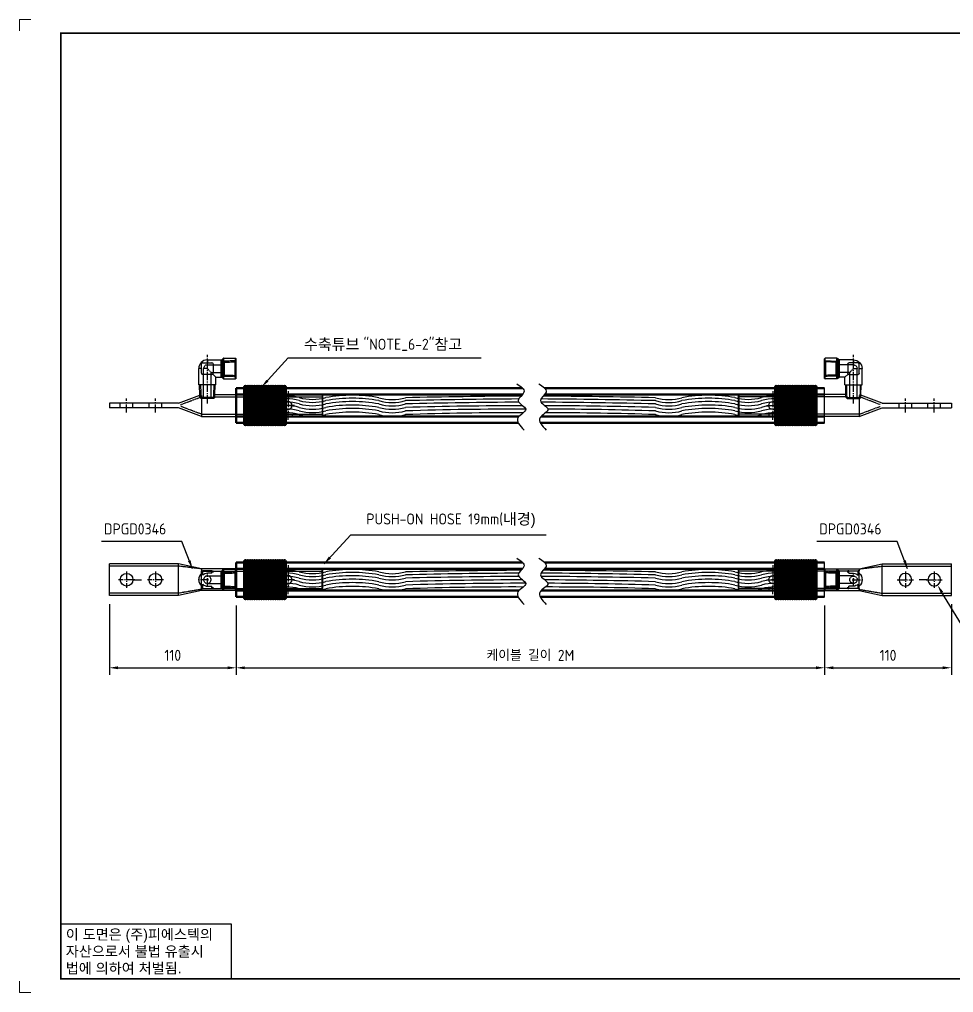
# Model space of a CAD drawing. Header units: millimetres. Extents: x 0 to 1218, y 0 to 844.
# Drawn here: x 0 to 810, y 0 to 844 of the extents above; entities that cross this region are included whole.
import ezdxf
from ezdxf.enums import TextEntityAlignment as Align

# ---------------------------------------------------------------- set-up
doc = ezdxf.new("R2010")
doc.units = ezdxf.units.MM
for name, pattern in [('CENTER1', [10, 7, -1, 1, -1]), ('HIDDEN', [9.525, 6.35, -3.175]), ('HIDDENX2', [0.75, 0.5, -0.25])]:
    doc.linetypes.add(name, pattern=pattern)
doc.layers.add('AM_0', color=7, linetype='Continuous', lineweight=50)
doc.layers.add('가시적인 좁은 것(ISO)', color=3, linetype='Continuous', lineweight=35)
doc.layers.add('FORMAT-1', color=7, linetype='Continuous')
doc.styles.add('h1', font='')
doc.styles.add('HAN', font='')
doc.styles.get("Standard").update_dxf_attribs({"font": 'ISOCP.SHX', "bigfont": 'WHGTXT.SHX'})
doc.styles.get('h1').set_extended_font_data('New Gulim')
doc.styles.get('HAN').set_extended_font_data('GulimChe')
doc.dimstyles.new('PS-3', dxfattribs={"dimscale": 3, "dimtxt": 3.2, "dimasz": 2.5, "dimexe": 2, "dimexo": 2.5, "dimgap": 2, "dimtad": 1, "dimtoh": 1, "dimrnd": 0.05, "dimzin": 12, "dimdsep": 46, "dimtxsty": 'Standard', "dimcen": 0, "dimclrt": 2, "dimazin": 3, "dimtfac": 1, "dimtofl": 0, "dimtmove": 0, "dimatfit": 3, "dimfxl": 0, "dimtolj": 1, "dimtzin": 0, "dimarcsym": 0})

# ---------------------------------------------------------------- blocks, each defined once
blk = doc.blocks.new('t2')
for p, q in [((0, 23.82), (73.88, 23.82)), ((0, 23.82), (0, 0)), ((73.88, 23.82), (73.88, 0)), ((0, 0), (73.88, 0))]:
    blk.add_line(p, q)
at = {"color": 1, "style": 'h1'}
for s, p in [('이 도면은 (주)피에스텍의', (2.1, 16.94)), ('자산으로서 불법 유출시', (2.1, 9.61)), ('법에 의하여 처벌됨.', (2.1, 2.28))]:
    blk.add_text(s, height=4.5, dxfattribs=at).set_placement(p)
blk = doc.blocks.new('format-2')
at = {"color": 3, "lineweight": 9}
for p, q in [((5, 422), (0, 422)), ((0, 417), (0, 422)), ((0, 5), (0, 0)), ((5, 0), (0, 0))]:
    blk.add_line(p, q, dxfattribs=at)
at = {"layer": 'FORMAT-1', "color": 7, "const_width": 0.7}
blk.add_lwpolyline([(18, 6), (18, 416), (603, 416), (603, 6)], close=True, dxfattribs=at)
blk.add_blockref('t2', (18, 6))
at = {"style": 'HAN'}
for tag, height, p in [('MODEL-NAME', 3, (574.6, 32.53)), ('SCALE', 2.7, (509.31, 27.29)), ('PART-NAME', 3, (574.6, 27.29)), ('DRA-BY', 3, (449.22, 20.44)), ('CH-BY', 3, (465.71, 20.44)), ('APP-BY', 3, (482.2, 20.44)), ('DWG-NO', 3, (574.6, 22.01)), ('DRA-DATE', 2.5, (449.22, 8.48)), ('CH-DATE', 2.5, (465.71, 8.48)), ('APP-DATE', 2.5, (482.2, 8.48)), ('관련업체명', 3, (524.09, 10.29))]:
    blk.add_attdef(tag, text='', height=height, dxfattribs=at).set_placement(p, align=Align.MIDDLE_CENTER)
blk = doc.blocks.new('*D22')
at = {"color": 0, "lineweight": -2}
for p, q in [((187.97, 335.59), (187.97, 275.68)), ((698.41, 335.59), (698.41, 275.68)), ((195.47, 281.68), (690.91, 281.68))]:
    blk.add_line(p, q, dxfattribs=at)
at = {"color": 0}
for points in [[(195.47, 282.93), (195.47, 280.43), (187.97, 281.68)], [(690.91, 282.93), (690.91, 280.43), (698.41, 281.68)]]:
    blk.add_solid(points, dxfattribs=at)
at = {"layer": 'Defpoints', "color": 0}
for p in [(187.97, 343.09, 0), (698.41, 343.09, 0), (698.41, 281.68)]:
    blk.add_point(p, dxfattribs=at)
at = {"color": 2, "insert": (443.19, 292.48), "char_height": 9.6, "attachment_point": 5}
blk.add_mtext('\\A1;케이블 길이 2M', dxfattribs=at)
blk = doc.blocks.new('*D19')
at = {"color": 0, "lineweight": -2}
for p, q in [((77.97, 336.83), (77.97, 275.68)), ((187.97, 335.59), (187.97, 275.68)), ((85.47, 281.68), (180.47, 281.68))]:
    blk.add_line(p, q, dxfattribs=at)
at = {"color": 0}
for points in [[(85.47, 282.93), (85.47, 280.43), (77.97, 281.68)], [(180.47, 282.93), (180.47, 280.43), (187.97, 281.68)]]:
    blk.add_solid(points, dxfattribs=at)
at = {"layer": 'Defpoints', "color": 0}
for p in [(77.97, 344.33, 0), (187.97, 343.09, 0), (187.97, 281.68)]:
    blk.add_point(p, dxfattribs=at)
at = {"color": 2, "insert": (132.97, 292.48), "char_height": 9.6, "attachment_point": 5}
blk.add_mtext('\\A1;110', dxfattribs=at)
blk = doc.blocks.new('*D20')
at = {"color": 0, "lineweight": -2}
for p, q in [((698.41, 335.59), (698.41, 275.68)), ((808.41, 336.84), (808.41, 275.68)), ((705.91, 281.68), (800.91, 281.68))]:
    blk.add_line(p, q, dxfattribs=at)
at = {"color": 0}
for points in [[(705.91, 282.93), (705.91, 280.43), (698.41, 281.68)], [(800.91, 282.93), (800.91, 280.43), (808.41, 281.68)]]:
    blk.add_solid(points, dxfattribs=at)
at = {"layer": 'Defpoints', "color": 0}
for p in [(698.41, 343.09, 0), (808.41, 344.34, 0), (808.41, 281.68)]:
    blk.add_point(p, dxfattribs=at)
at = {"color": 2, "insert": (753.41, 292.48), "char_height": 9.6, "attachment_point": 5}
blk.add_mtext('\\A1;110', dxfattribs=at)
blk = doc.blocks.new('*D21')
at = {"color": 0, "lineweight": -2}
for p, q in [((840, 281.68), (800.18, 346.99)), ((866.75, 281.68), (840, 281.68))]:
    blk.add_line(p, q, dxfattribs=at)
at = {"color": 0}
blk.add_solid([(801.25, 347.64), (799.11, 346.34), (796.28, 353.39)], dxfattribs=at)
at = {"layer": 'Defpoints', "color": 0}
for p in [(790.55, 362.78, 0), (796.28, 353.39, 0)]:
    blk.add_point(p, dxfattribs=at)
at = {"color": 2, "insert": (859.07, 292.48), "char_height": 9.6, "attachment_point": 5}
blk.add_mtext('\\A1;∅11', dxfattribs=at)
blk = doc.blocks.new('A$C211C3F0E')
at = {"color": 6}
for p, q in [((0, -13.75), (0, 13.75)), ((60, 13.75), (0, 13.75)), ((80, 9.5), (60, 13.75)), ((60, -13.75), (60, 13.75)), ((60, 11.34), (60, 11.75)), ((80, 9.5), (80, 9.37)), ((117, 9.5), (80, 9.5)), ((80, 9.37), (80, 8.72)), ((80, 8.72), (80, 7.7)), ((97.79, 7.79), (98.71, 8.71)), ((98.71, -8.71), (98.71, 8.71)), ((99.41, -9), (99.41, 9)), ((99.41, 9), (109.5, 9)), ((109.5, -9), (109.5, 9)), ((110, 8.5), (109.5, 9)), ((110, -8.5), (110, 8.5)), ((117, 9.5), (117, -9.5)), ((122, 8.75), (117, 9.5)), ((122, -9.5), (122, 9.5)), ((127, 8.75), (122, 9.5)), ((132, 8.75), (127, 9.5)), ((127, 9.5), (127, -9.5)), ((132, -9.5), (132, 9.5)), ((132, 9.5), (184.5, 9.5)), ((184.5, -9.5), (184.5, 9.5)), ((185, 9), (185, -9)), ((80, 3.91), (80, 7.7)), ((80, 7.7), (81, 7.7)), ((80, 7.5), (90, 7.5)), ((81, 3.91), (81, 7.7)), ((89, 7.7), (81, 7.7)), ((89, 5.59), (85, 5.59)), ((89, 7.7), (90, 7.7)), ((89, 5.59), (89, 7.7)), ((90, 6.34), (90, 7.7)), ((97.09, -7.5), (97.09, 7.5)), ((97.79, -7.79), (97.79, 7.79)), ((80, -7.7), (80, -3.91)), ((80, -7.5), (90, -7.5)), ((80, -7.7), (80, -8.36)), ((81, -7.7), (80, -7.7)), ((80, -8.36), (80, -9.5)), ((81, -7.7), (81, -3.91)), ((81, -7.7), (89, -7.7)), ((85, -5.59), (89, -5.59)), ((89, -7.7), (89, -5.59)), ((90, -7.7), (89, -7.7)), ((90, -7.7), (90, -6.34)), ((97.79, -7.79), (98.71, -8.71)), ((60, -13.75), (0, -13.75)), ((80, -9.5), (60, -13.75)), ((117, -9.5), (80, -9.5)), ((99.41, -9), (109.5, -9)), ((110, -8.5), (109.5, -9)), ((122, -8.75), (117, -9.5)), ((127, -8.75), (122, -9.5)), ((132, -8.75), (127, -9.5)), ((132, -9.5), (184.5, -9.5))]:
    blk.add_line(p, q, dxfattribs=at)
at = {"color": 2, "linetype": 'HIDDENX2'}
for p, q in [((60, 11.75), (0, 11.75)), ((80, 9.37), (60, 11.75)), ((80, -3.91), (80, 3.91)), ((85, 3.25), (97.66, 3.25)), ((90, 7.5), (97.09, 7.5)), ((97.09, 7.5), (184.5, 7.5)), ((97.66, 3.25), (99, 5.57)), ((97.66, 3.25), (97.66, -3.25)), ((99, 5.57), (109.12, 5.88)), ((99, -5.57), (99, 5.57)), ((109.98, 6.77), (99.98, 6.45)), ((99.98, -6.45), (99.98, 6.45)), ((109.12, 5.88), (110, 6.77)), ((109.12, -5.88), (109.12, 5.88)), ((80, -8.36), (60, -11.75)), ((85, -3.25), (97.66, -3.25)), ((90, -7.5), (97.09, -7.5)), ((97.09, -7.5), (184.5, -7.5)), ((97.66, -3.25), (99, -5.57)), ((99, -5.57), (109.12, -5.88)), ((99.98, -6.45), (109.98, -6.77)), ((109.12, -5.88), (110, -6.77)), ((60, -11.75), (0, -11.75))]:
    blk.add_line(p, q, dxfattribs=at)
at = {"color": 2, "linetype": 'HIDDEN'}
for p, q in [((141.5, 7.5), (141.5, 9.5)), ((158.5, 7.5), (158.5, 9.5)), ((141.5, -7.5), (141.5, -9.5)), ((158.5, -7.5), (158.5, -9.5))]:
    blk.add_line(p, q, dxfattribs=at)
at = {"color": 1, "linetype": 'CENTER1'}
for p, q in [((145, 12.5), (145, 4.5)), ((150, 12.5), (150, 4.5)), ((155, 12.5), (155, 4.5)), ((22, 0), (8, 0)), ((15, 7), (15, -7)), ((21, 0), (29, 0)), ((47, 0), (33, 0)), ((40, 7), (40, -7)), ((86, 0), (76, 0)), ((85, -5.59), (85, 5.59)), ((85, 1), (85, -1)), ((160.5, 0), (139.5, 0)), ((149, 0), (141, 0)), ((145, 5.5), (145, -5.5)), ((145, 4), (145, -4)), ((150, 5.5), (150, -5.5)), ((155, 5.5), (155, -5.5)), ((145, -12.5), (145, -4.5)), ((150, -12.5), (150, -4.5)), ((155, -12.5), (155, -4.5))]:
    blk.add_line(p, q, dxfattribs=at)
at = {"color": 6}
blk.add_lwpolyline([(145, -3.5), (155, -3.5, 1), (155, 3.5), (145, 3.5, 1)], format="xyb", close=True, dxfattribs=at)
for centre in [(15, 0), (40, 0)]:
    blk.add_circle(centre, 5.5, dxfattribs=at)
for centre, radius, start, end in [((99.41, 8), 1, 90, 135), ((184.5, 9), 0.5, 0, 90), ((85, 0), 7.5, 131.81031, 228.18969), ((85, 0), 5.59, 90, 135.68762), ((97.09, 8.5), 1, 270, 315), ((184.5, 8), 0.5, 270, 0), ((85, 0), 5.59, 224.31238, 270), ((97.09, -8.5), 1, 45, 90), ((184.5, -8), 0.5, 0, 90), ((99.41, -8), 1, 225, 270), ((184.5, -9), 0.5, 270, 0)]:
    blk.add_arc(centre, radius, start, end, dxfattribs=at)
at = {"color": 2, "linetype": 'HIDDENX2'}
for start, end in [(90, 270), (270, 90)]:
    blk.add_arc((85, 0), 3.25, start, end, dxfattribs=at)
blk = doc.blocks.new('A$C4B427BD6')
at = {"color": 1, "linetype": 'CENTER1'}
for p, q in [((85, 3.84), (85, 45.98)), ((145, 14.5), (145, 6.5)), ((150, 14.5), (150, 6.5)), ((155, 14.5), (155, 6.5)), ((15, -4), (15, 8)), ((40, -4), (40, 8)), ((160.5, 2), (139.5, 2)), ((145, 7.5), (145, -3.5)), ((145, 6), (145, -2)), ((150, 7.5), (150, -3.5)), ((155, 7.5), (155, -3.5)), ((145, -10.5), (145, -2.5)), ((150, -10.5), (150, -2.5)), ((155, -10.5), (155, -2.5))]:
    blk.add_line(p, q, dxfattribs=at)
at = {"color": 6}
for p, q in [((97.79, 41.79), (98.71, 42.71)), ((98.71, 25.29), (98.71, 42.71)), ((99.41, 25), (99.41, 43)), ((99.41, 43), (109.5, 43)), ((109.5, 25), (109.5, 43)), ((110, 42.5), (109.5, 43)), ((110, 25.5), (110, 42.5)), ((80, 34), (77.5, 34)), ((77.5, 20), (77.5, 34)), ((80, 30), (80, 38)), ((81, 39), (89, 39)), ((85, 41.5), (97.09, 41.5)), ((90, 38), (90, 30)), ((97.09, 26.5), (97.09, 41.5)), ((97.79, 26.21), (97.79, 41.79)), ((89, 29), (81, 29)), ((92.5, 26.5), (89.71, 29.29)), ((92.5, 26.5), (97.09, 26.5)), ((92.5, 20), (92.5, 26.5)), ((97.79, 26.21), (98.71, 25.29)), ((110, 25.5), (109.5, 25)), ((92.5, 20), (77.5, 20)), ((78.52, 10.94), (78.23, 20)), ((91.5, 11.5), (91.77, 20)), ((99.41, 25), (109.5, 25)), ((60, 4), (78.5, 10.94)), ((80, 10.54), (80, -7.5)), ((91.5, 11.49), (91.48, 11.49)), ((91.5, 11.5), (117, 11.5)), ((91.5, 11.5), (91.5, 11.5)), ((117, 11.5), (122, 10.75)), ((117, 11.5), (117, -7.5)), ((122, 10.75), (122, 11.5)), ((122, 11.5), (127, 10.75)), ((122, 10.75), (122, -6.75)), ((127, 10.75), (127, 11.5)), ((127, 11.5), (132, 10.75)), ((127, 10.75), (127, -6.75)), ((132, 10.75), (132, 11.5)), ((132, 11.5), (184.5, 11.5)), ((132, 10.75), (132, -6.75)), ((184.5, 11.5), (184.5, -7.5)), ((185, 11), (185, 10)), ((185, 10), (185, -6)), ((60, 4), (0, 4)), ((0, 4), (0, 0)), ((60, 0), (0, 0)), ((80, -7.5), (60, 0)), ((80, -7.5), (117, -7.5)), ((122, -6.75), (117, -7.5)), ((127, -6.75), (122, -7.5)), ((122, -7.5), (122, -6.75)), ((132, -6.75), (127, -7.5)), ((127, -7.5), (127, -6.75)), ((132, -7.5), (132, -6.75)), ((184.5, -7.5), (132, -7.5)), ((185, -6), (185, -7))]:
    blk.add_line(p, q, dxfattribs=at)
at = {"color": 2, "linetype": 'HIDDENX2'}
for p, q in [((85, 34), (81.75, 34)), ((81.75, 8), (81.75, 34)), ((85, 34), (85, 37.25)), ((85, 37.25), (97.66, 37.25)), ((85, 34), (88.25, 30.75)), ((97.66, 37.25), (99, 39.57)), ((97.66, 37.25), (97.66, 30.75)), ((99, 39.57), (109.12, 39.88)), ((99, 28.43), (99, 39.57)), ((109.98, 40.77), (99.98, 40.45)), ((99.98, 27.55), (99.98, 40.45)), ((109.12, 39.88), (110, 40.77)), ((109.12, 28.12), (109.12, 39.88)), ((88.25, 8), (88.25, 30.75)), ((88.25, 30.75), (97.66, 30.75)), ((97.66, 30.75), (99, 28.43)), ((99, 28.43), (109.12, 28.12)), ((99.98, 27.55), (109.98, 27.23)), ((109.12, 28.12), (110, 27.23)), ((79.09, 20), (79.38, 10.72)), ((90.63, 10.92), (90.91, 20)), ((61.8, 2.75), (78.5, 9.02)), ((78.5, 9.01), (78.5, 10.94)), ((78.58, 8.88), (78.52, 10.94)), ((91.42, 8.88), (78.58, 8.88)), ((79.46, 8), (78.58, 8.88)), ((79.38, 10.72), (79.44, 8.88)), ((90.54, 8), (91.42, 8.88)), ((90.56, 8.88), (90.63, 10.92)), ((91.42, 8.88), (91.5, 11.5)), ((91.5, 9.5), (91.5, 11.5)), ((91.5, 9.5), (184.5, 9.5)), ((9.5, 0), (9.5, 4)), ((20.5, 0), (20.5, 4)), ((34.5, 0), (34.5, 4)), ((45.5, 0), (45.5, 4)), ((80, -5.58), (61.8, 1.25)), ((90.54, 8), (79.46, 8)), ((80, -5.5), (184.5, -5.5))]:
    blk.add_line(p, q, dxfattribs=at)
at = {"color": 2, "linetype": 'HIDDEN'}
for p, q in [((141.5, 9.5), (141.5, 11.5)), ((158.5, 9.5), (158.5, 11.5)), ((141.5, -5.5), (141.5, -7.5)), ((158.5, -5.5), (158.5, -7.5))]:
    blk.add_line(p, q, dxfattribs=at)
at = {"color": 6}
blk.add_lwpolyline([(145, -1.5), (155, -1.5, 1), (155, 5.5), (145, 5.5, 1)], format="xyb", close=True, dxfattribs=at)
for centre, radius, start, end in [((99.41, 42), 1, 90, 135), ((85, 34), 7.5, 90, 180), ((81, 38), 1, 90, 180), ((89, 38), 1, 0, 90), ((97.09, 42.5), 1, 270, 315), ((81, 30), 1, 180, 270), ((89, 30), 1, 270, 0), ((97.09, 25.5), 1, 45, 90), ((99.41, 26), 1, 225, 270), ((184.5, 11), 0.5, 0, 90), ((184.5, 10), 0.5, 270, 0), ((184.5, -6), 0.5, 0, 90), ((184.5, -7), 0.5, 270, 0)]:
    blk.add_arc(centre, radius, start, end, dxfattribs=at)
at = {"color": 2, "linetype": 'HIDDENX2'}
blk.add_arc((85, 34), 3.25, 90, 180, dxfattribs=at)
at = {"layer": '가시적인 좁은 것(ISO)'}
blk.add_line((85, 39), (85, 41.5), dxfattribs=at)

msp = doc.modelspace()

# ---------------------------------------------------------------- linework, layer by layer
at = {"color": 251}
for p, q in [((698.414, 494.167, 0), (698.414, 524.167, 0)), ((698.414, 343.085, 0), (698.414, 373.085, 0))]:
    msp.add_line(p, q, dxfattribs=at)
for centre, radius, start, end in [((208.196, 557.591, 1841.332), 43.171, 265.053575, 285.47585), ((231.235, 474.378, 1841.332), 43.171, 74.52415, 105.47585), ((231.235, 471.805, 1841.332), 43.171, 74.52415, 105.47585), ((254.274, 557.591, 1841.332), 43.171, 254.52415, 285.47585), ((288.655, 390.911, 1841.332), 127.146, 79.543995, 100.358212), ((288.762, 387.552, 1841.332), 127.938, 79.658016, 100.341984), ((323.249, 557.552, 1841.332), 43.171, 254.52415, 285.47585), ((482.587, -6480.795, 1841.332), 6998.302, 90.3895294, 91.2102931), ((403.801, -6480.795, 1841.332), 6998.302, 88.7897069, 89.5870497), ((563.139, 557.552, 1841.332), 43.171, 254.52415, 285.47585), ((597.733, 390.911, 1841.332), 127.146, 79.641788, 100.456005), ((597.626, 387.552, 1841.332), 127.938, 79.658016, 100.341984), ((632.113, 557.591, 1841.332), 43.171, 254.52415, 285.47585), ((655.152, 474.378, 1841.332), 43.171, 74.52415, 105.47585), ((655.152, 471.805, 1841.332), 43.171, 74.52415, 105.47585), ((678.191, 557.591, 1841.332), 43.171, 254.52415, 274.946425), ((208.196, 555.017, 1841.332), 43.171, 265.053575, 285.47585), ((208.196, 552.131, 1841.332), 43.171, 265.053575, 285.47585), ((208.196, 549.089, 1841.332), 43.171, 265.053575, 285.47585), ((231.235, 468.919, 1841.332), 43.171, 74.52415, 105.47585), ((231.235, 465.877, 1841.332), 43.171, 74.52415, 105.47585), ((254.274, 555.017, 1841.332), 43.171, 254.52415, 285.47585), ((254.274, 552.131, 1841.332), 43.171, 254.52415, 285.47585), ((254.274, 549.089, 1841.332), 43.171, 254.52415, 285.47585), ((288.655, 385.451, 1841.332), 127.146, 79.543995, 100.358212), ((288.655, 382.409, 1841.332), 127.146, 79.543995, 100.358212), ((288.762, 378.66, 1841.332), 127.938, 79.658016, 100.341984), ((323.249, 554.978, 1841.332), 43.171, 254.52415, 285.47585), ((323.249, 552.092, 1841.332), 43.171, 254.52415, 285.47585), ((323.249, 549.05, 1841.332), 43.171, 254.52415, 285.47585), ((468.881, -5241.141, 3682.665), 5756.075, 90.3573619, 91.3350718), ((456.398, -4218.908, 3682.665), 4730.958, 90.280382, 91.473193), ((445.659, -3421.148, 3682.665), 3930.156, 90.133134, 91.616836), ((417.507, -5241.141, 3682.665), 5756.075, 88.6649282, 89.6543289), ((429.99, -4218.908, 3682.665), 4730.958, 88.526807, 89.727454), ((440.728, -3421.148, 3682.665), 3930.156, 88.383164, 89.780282), ((563.139, 554.978, 1841.332), 43.171, 254.52415, 285.47585), ((563.139, 552.092, 1841.332), 43.171, 254.52415, 285.47585), ((563.139, 549.05, 1841.332), 43.171, 254.52415, 285.47585), ((597.733, 385.451, 1841.332), 127.146, 79.641788, 100.456005), ((597.733, 382.409, 1841.332), 127.146, 79.641788, 100.456005), ((597.626, 378.66, 1841.332), 127.938, 79.658016, 100.341984), ((632.113, 555.017, 1841.332), 43.171, 254.52415, 285.47585), ((632.113, 552.131, 1841.332), 43.171, 254.52415, 285.47585), ((632.113, 549.089, 1841.332), 43.171, 254.52415, 285.47585), ((655.152, 468.919, 1841.332), 43.171, 74.52415, 105.47585), ((655.152, 465.877, 1841.332), 43.171, 74.52415, 105.47585), ((678.191, 555.017, 1841.332), 43.171, 254.52415, 274.946425), ((678.191, 552.131, 1841.332), 43.171, 254.52415, 274.946425), ((678.191, 549.089, 1841.332), 43.171, 254.52415, 274.946425), ((208.196, 546.125, 1841.332), 43.171, 265.053575, 285.47585), ((208.196, 542.915, 1100.899), 43.171, 265.053575, 285.47585), ((231.235, 462.913, 1841.332), 43.171, 74.52415, 105.47585), ((231.235, 459.703, 1100.899), 43.171, 74.52415, 105.47585), ((254.274, 546.125, 1841.332), 43.171, 254.52415, 285.47585), ((254.274, 542.915, 1100.899), 43.171, 254.52415, 285.47585), ((288.762, 375.45, 1100.899), 127.938, 79.658016, 100.341984), ((323.249, 546.086, 1841.332), 43.171, 254.52415, 285.47585), ((323.249, 542.876, 1100.899), 43.171, 254.52415, 285.47585), ((436.975, -2831.264, 3682.665), 3337.309, 89.963496, 91.754978), ((429.069, -2337.361, 2201.799), 2840.197, 89.83965, 91.902693), ((457.319, -2337.361, 2201.799), 2840.197, 88.097307, 90.020926), ((449.413, -2831.264, 3682.665), 3337.309, 88.245022, 89.846507), ((563.139, 546.086, 1841.332), 43.171, 254.52415, 285.47585), ((563.139, 542.876, 1100.899), 43.171, 254.52415, 285.47585), ((597.626, 375.45, 1100.899), 127.938, 79.658016, 100.341984), ((632.113, 546.125, 1841.332), 43.171, 254.52415, 285.47585), ((632.113, 542.915, 1100.899), 43.171, 254.52415, 285.47585), ((655.152, 462.913, 1841.332), 43.171, 74.52415, 105.47585), ((655.152, 459.703, 1100.899), 43.171, 74.52415, 105.47585), ((678.191, 546.125, 1841.332), 43.171, 254.52415, 274.946425), ((678.191, 542.915, 1100.899), 43.171, 254.52415, 274.946425), ((208.196, 406.509, 1841.332), 43.171, 265.053575, 285.47585), ((231.235, 323.296, 1841.332), 43.171, 74.52415, 105.47585), ((231.235, 320.722, 1841.332), 43.171, 74.52415, 105.47585), ((254.274, 406.509, 1841.332), 43.171, 254.52415, 285.47585), ((288.655, 239.829, 1841.332), 127.146, 79.543995, 100.358212), ((288.762, 236.469, 1841.332), 127.938, 79.658016, 100.341984), ((323.249, 406.469, 1841.332), 43.171, 254.52415, 285.47585), ((482.587, -6631.878, 1841.332), 6998.302, 90.3895294, 91.2102931), ((468.881, -5392.223, 3682.665), 5756.075, 90.3573619, 91.3350718), ((417.507, -5392.223, 3682.665), 5756.075, 88.6649282, 89.6543289), ((403.801, -6631.878, 1841.332), 6998.302, 88.7897069, 89.5870497), ((563.139, 406.469, 1841.332), 43.171, 254.52415, 285.47585), ((597.733, 239.829, 1841.332), 127.146, 79.641788, 100.456005), ((597.626, 236.469, 1841.332), 127.938, 79.658016, 100.341984), ((632.113, 406.509, 1841.332), 43.171, 254.52415, 285.47585), ((655.152, 323.296, 1841.332), 43.171, 74.52415, 105.47585), ((655.152, 320.722, 1841.332), 43.171, 74.52415, 105.47585), ((678.191, 406.509, 1841.332), 43.171, 254.52415, 274.946425), ((208.196, 403.935, 1841.332), 43.171, 265.053575, 285.47585), ((208.196, 401.049, 1841.332), 43.171, 265.053575, 285.47585), ((208.196, 398.007, 1841.332), 43.171, 265.053575, 285.47585), ((231.235, 317.836, 1841.332), 43.171, 74.52415, 105.47585), ((231.235, 314.795, 1841.332), 43.171, 74.52415, 105.47585), ((231.235, 311.831, 1841.332), 43.171, 74.52415, 105.47585), ((254.274, 403.935, 1841.332), 43.171, 254.52415, 285.47585), ((254.274, 401.049, 1841.332), 43.171, 254.52415, 285.47585), ((254.274, 398.007, 1841.332), 43.171, 254.52415, 285.47585), ((288.655, 234.369, 1841.332), 127.146, 79.543995, 100.358212), ((288.655, 231.327, 1841.332), 127.146, 79.543995, 100.358212), ((288.762, 227.578, 1841.332), 127.938, 79.658016, 100.341984), ((323.249, 403.895, 1841.332), 43.171, 254.52415, 285.47585), ((323.249, 401.01, 1841.332), 43.171, 254.52415, 285.47585), ((323.249, 397.968, 1841.332), 43.171, 254.52415, 285.47585), ((456.398, -4369.991, 3682.665), 4730.958, 90.280382, 91.473193), ((445.659, -3572.23, 3682.665), 3930.156, 90.133134, 91.616836), ((436.975, -2982.346, 3682.665), 3337.309, 89.963496, 91.754978), ((429.99, -4369.991, 3682.665), 4730.958, 88.526807, 89.727454), ((440.728, -3572.23, 3682.665), 3930.156, 88.383164, 89.780282), ((449.413, -2982.346, 3682.665), 3337.309, 88.245022, 89.846507), ((563.139, 403.895, 1841.332), 43.171, 254.52415, 285.47585), ((563.139, 401.01, 1841.332), 43.171, 254.52415, 285.47585), ((563.139, 397.968, 1841.332), 43.171, 254.52415, 285.47585), ((597.733, 234.369, 1841.332), 127.146, 79.641788, 100.456005), ((597.733, 231.327, 1841.332), 127.146, 79.641788, 100.456005), ((597.626, 227.578, 1841.332), 127.938, 79.658016, 100.341984), ((632.113, 403.935, 1841.332), 43.171, 254.52415, 285.47585), ((632.113, 401.049, 1841.332), 43.171, 254.52415, 285.47585), ((632.113, 398.007, 1841.332), 43.171, 254.52415, 285.47585), ((655.152, 317.836, 1841.332), 43.171, 74.52415, 105.47585), ((655.152, 314.795, 1841.332), 43.171, 74.52415, 105.47585), ((655.152, 311.831, 1841.332), 43.171, 74.52415, 105.47585), ((678.191, 403.935, 1841.332), 43.171, 254.52415, 274.946425), ((678.191, 401.049, 1841.332), 43.171, 254.52415, 274.946425), ((678.191, 398.007, 1841.332), 43.171, 254.52415, 274.946425), ((208.196, 395.043, 1841.332), 43.171, 265.053575, 285.47585), ((208.196, 391.833, 1100.899), 43.171, 265.053575, 285.47585), ((231.235, 308.621, 1100.899), 43.171, 74.52415, 105.47585), ((254.274, 395.043, 1841.332), 43.171, 254.52415, 285.47585), ((254.274, 391.833, 1100.899), 43.171, 254.52415, 285.47585), ((288.762, 224.368, 1100.899), 127.938, 79.658016, 100.341984), ((323.249, 395.004, 1841.332), 43.171, 254.52415, 285.47585), ((323.249, 391.794, 1100.899), 43.171, 254.52415, 285.47585), ((429.069, -2488.444, 2201.799), 2840.197, 89.83965, 91.902693), ((457.319, -2488.444, 2201.799), 2840.197, 88.097307, 90.020926), ((563.139, 395.004, 1841.332), 43.171, 254.52415, 285.47585), ((563.139, 391.794, 1100.899), 43.171, 254.52415, 285.47585), ((597.626, 224.368, 1100.899), 127.938, 79.658016, 100.341984), ((632.113, 395.043, 1841.332), 43.171, 254.52415, 285.47585), ((632.113, 391.833, 1100.899), 43.171, 254.52415, 285.47585), ((655.152, 308.621, 1100.899), 43.171, 74.52415, 105.47585), ((678.191, 395.043, 1841.332), 43.171, 254.52415, 274.946425), ((678.191, 391.833, 1100.899), 43.171, 254.52415, 274.946425)]:
    msp.add_arc(centre, radius, start, end)
for points in [[(431.338, 527.943, 0), (437.593, 520.748, 0), (432.636, 513.436, 0), (439.128, 505.887, 0), (432.4, 498.693, 0), (437.711, 487.723, 0)], [(450.588, 527.943, 0), (456.843, 520.748, 0), (451.886, 513.436, 0), (458.378, 505.887, 0), (451.65, 498.693, 0), (456.961, 487.723, 0)], [(431.338, 376.861, 0), (437.593, 369.666, 0), (432.636, 362.354, 0), (439.128, 354.805, 0), (432.4, 347.61, 0), (437.711, 336.641, 0)], [(450.588, 376.861, 0), (456.843, 369.666, 0), (451.886, 362.354, 0), (458.378, 354.805, 0), (451.65, 347.61, 0), (456.961, 336.641, 0)]]:
    msp.add_spline(points, degree=3, dxfattribs=at)
at = {"layer": 'AM_0', "color": 251, "linetype": 'Continuous'}
for p, q in [((187.974, 524.167, 0), (187.974, 494.167, 0)), ((187.974, 524.167, 0), (436.338, 524.167, 0)), ((455.588, 524.167, 0), (698.414, 524.167, 0)), ((187.974, 518.667, 0), (436.249, 518.667, 0)), ((455.499, 518.667, 0), (698.414, 518.667, 0)), ((187.974, 499.667, 0), (433.178, 499.667, 0)), ((452.428, 499.667, 0), (698.414, 499.667, 0)), ((187.974, 494.167, 0), (432.514, 494.167, 0)), ((451.764, 494.167, 0), (698.414, 494.167, 0)), ((187.974, 373.085, 0), (187.974, 343.085, 0)), ((187.974, 373.085, 0), (436.338, 373.085, 0)), ((455.588, 373.085, 0), (698.414, 373.085, 0)), ((187.974, 367.585, 0), (436.249, 367.585, 0)), ((455.499, 367.585, 0), (698.414, 367.585, 0)), ((187.974, 348.585, 0), (433.178, 348.585, 0)), ((452.428, 348.585, 0), (698.414, 348.585, 0)), ((187.974, 343.085, 0), (432.514, 343.085, 0)), ((451.764, 343.085, 0), (698.414, 343.085, 0))]:
    msp.add_line(p, q, dxfattribs=at)
at = {"layer": 'AM_0', "linetype": 'Continuous'}
for p, q in [((194.974, 525.167, 0), (194.974, 493.167, 0)), ((196.974, 525.167, 0), (196.974, 493.167, 0)), ((198.974, 525.167, 0), (198.974, 493.167, 0)), ((200.974, 525.167, 0), (200.974, 493.167, 0)), ((202.974, 525.167, 0), (202.974, 493.167, 0)), ((204.974, 525.167, 0), (204.974, 493.167, 0)), ((206.974, 525.167, 0), (206.974, 493.167, 0)), ((208.974, 525.167, 0), (208.974, 493.167, 0)), ((210.974, 525.167, 0), (210.974, 493.167, 0)), ((212.974, 525.167, 0), (212.974, 493.167, 0)), ((214.974, 525.167, 0), (214.974, 493.167, 0)), ((216.974, 525.167, 0), (216.974, 493.167, 0)), ((218.974, 525.167, 0), (218.974, 493.167, 0)), ((220.974, 525.167, 0), (220.974, 493.167, 0)), ((222.974, 525.167, 0), (222.974, 493.167, 0)), ((224.974, 525.167, 0), (224.974, 493.167, 0)), ((226.974, 525.167, 0), (226.974, 493.167, 0)), ((228.974, 525.167, 0), (228.974, 493.167, 0)), ((230.974, 525.167, 0), (230.974, 493.167, 0)), ((655.414, 525.167, 0), (655.414, 493.167, 0)), ((657.414, 525.167, 0), (657.414, 493.167, 0)), ((659.414, 525.167, 0), (659.414, 493.167, 0)), ((661.414, 525.167, 0), (661.414, 493.167, 0)), ((663.414, 525.167, 0), (663.414, 493.167, 0)), ((665.414, 525.167, 0), (665.414, 493.167, 0)), ((667.414, 525.167, 0), (667.414, 493.167, 0)), ((669.414, 525.167, 0), (669.414, 493.167, 0)), ((671.414, 525.167, 0), (671.414, 493.167, 0)), ((673.414, 525.167, 0), (673.414, 493.167, 0)), ((675.414, 525.167, 0), (675.414, 493.167, 0)), ((677.414, 525.167, 0), (677.414, 493.167, 0)), ((679.414, 525.167, 0), (679.414, 493.167, 0)), ((681.414, 525.167, 0), (681.414, 493.167, 0)), ((683.414, 525.167, 0), (683.414, 493.167, 0)), ((685.414, 525.167, 0), (685.414, 493.167, 0)), ((687.414, 525.167, 0), (687.414, 493.167, 0)), ((689.414, 525.167, 0), (689.414, 493.167, 0)), ((691.414, 525.167, 0), (691.414, 493.167, 0)), ((194.974, 374.085, 0), (194.974, 342.085, 0)), ((196.974, 374.085, 0), (196.974, 342.085, 0)), ((198.974, 374.085, 0), (198.974, 342.085, 0)), ((200.974, 374.085, 0), (200.974, 342.085, 0)), ((202.974, 374.085, 0), (202.974, 342.085, 0)), ((204.974, 374.085, 0), (204.974, 342.085, 0)), ((206.974, 374.085, 0), (206.974, 342.085, 0)), ((208.974, 374.085, 0), (208.974, 342.085, 0)), ((210.974, 374.085, 0), (210.974, 342.085, 0)), ((212.974, 374.085, 0), (212.974, 342.085, 0)), ((214.974, 374.085, 0), (214.974, 342.085, 0)), ((216.974, 374.085, 0), (216.974, 342.085, 0)), ((218.974, 374.085, 0), (218.974, 342.085, 0)), ((220.974, 374.085, 0), (220.974, 342.085, 0)), ((222.974, 374.085, 0), (222.974, 342.085, 0)), ((224.974, 374.085, 0), (224.974, 342.085, 0)), ((226.974, 374.085, 0), (226.974, 342.085, 0)), ((228.974, 374.085, 0), (228.974, 342.085, 0)), ((230.974, 374.085, 0), (230.974, 342.085, 0)), ((655.414, 374.085, 0), (655.414, 342.085, 0)), ((657.414, 374.085, 0), (657.414, 342.085, 0)), ((659.414, 374.085, 0), (659.414, 342.085, 0)), ((661.414, 374.085, 0), (661.414, 342.085, 0)), ((663.414, 374.085, 0), (663.414, 342.085, 0)), ((665.414, 374.085, 0), (665.414, 342.085, 0)), ((667.414, 374.085, 0), (667.414, 342.085, 0)), ((669.414, 374.085, 0), (669.414, 342.085, 0)), ((671.414, 374.085, 0), (671.414, 342.085, 0)), ((673.414, 374.085, 0), (673.414, 342.085, 0)), ((675.414, 374.085, 0), (675.414, 342.085, 0)), ((677.414, 374.085, 0), (677.414, 342.085, 0)), ((679.414, 374.085, 0), (679.414, 342.085, 0)), ((681.414, 374.085, 0), (681.414, 342.085, 0)), ((683.414, 374.085, 0), (683.414, 342.085, 0)), ((685.414, 374.085, 0), (685.414, 342.085, 0)), ((687.414, 374.085, 0), (687.414, 342.085, 0)), ((689.414, 374.085, 0), (689.414, 342.085, 0)), ((691.414, 374.085, 0), (691.414, 342.085, 0))]:
    msp.add_line(p, q, dxfattribs=at)
for centre in [(195.974, 525.167, 0), (197.974, 525.167, 0), (199.974, 525.167, 0), (201.974, 525.167, 0), (203.974, 525.167, 0), (205.974, 525.167, 0), (207.974, 525.167, 0), (209.974, 525.167, 0), (211.974, 525.167, 0), (213.974, 525.167, 0), (215.974, 525.167, 0), (217.974, 525.167, 0), (219.974, 525.167, 0), (221.974, 525.167, 0), (223.974, 525.167, 0), (225.974, 525.167, 0), (227.974, 525.167, 0), (229.974, 525.167, 0), (656.414, 525.167, 0), (658.414, 525.167, 0), (660.414, 525.167, 0), (662.414, 525.167, 0), (664.414, 525.167, 0), (666.414, 525.167, 0), (668.414, 525.167, 0), (670.414, 525.167, 0), (672.414, 525.167, 0), (674.414, 525.167, 0), (676.414, 525.167, 0), (678.414, 525.167, 0), (680.414, 525.167, 0), (682.414, 525.167, 0), (684.414, 525.167, 0), (686.414, 525.167, 0), (688.414, 525.167, 0), (690.414, 525.167, 0), (195.974, 493.167, 0), (197.974, 493.167, 0), (199.974, 493.167, 0), (201.974, 493.167, 0), (203.974, 493.167, 0), (205.974, 493.167, 0), (207.974, 493.167, 0), (209.974, 493.167, 0), (211.974, 493.167, 0), (213.974, 493.167, 0), (215.974, 493.167, 0), (217.974, 493.167, 0), (219.974, 493.167, 0), (221.974, 493.167, 0), (223.974, 493.167, 0), (225.974, 493.167, 0), (227.974, 493.167, 0), (229.974, 493.167, 0), (656.414, 493.167, 0), (658.414, 493.167, 0), (660.414, 493.167, 0), (662.414, 493.167, 0), (664.414, 493.167, 0), (666.414, 493.167, 0), (668.414, 493.167, 0), (670.414, 493.167, 0), (672.414, 493.167, 0), (674.414, 493.167, 0), (676.414, 493.167, 0), (678.414, 493.167, 0), (680.414, 493.167, 0), (682.414, 493.167, 0), (684.414, 493.167, 0), (686.414, 493.167, 0), (688.414, 493.167, 0), (690.414, 493.167, 0), (195.974, 374.085, 0), (197.974, 374.085, 0), (199.974, 374.085, 0), (201.974, 374.085, 0), (203.974, 374.085, 0), (205.974, 374.085, 0), (207.974, 374.085, 0), (209.974, 374.085, 0), (211.974, 374.085, 0), (213.974, 374.085, 0), (215.974, 374.085, 0), (217.974, 374.085, 0), (219.974, 374.085, 0), (221.974, 374.085, 0), (223.974, 374.085, 0), (225.974, 374.085, 0), (227.974, 374.085, 0), (229.974, 374.085, 0), (656.414, 374.085, 0), (658.414, 374.085, 0), (660.414, 374.085, 0), (662.414, 374.085, 0), (664.414, 374.085, 0), (666.414, 374.085, 0), (668.414, 374.085, 0), (670.414, 374.085, 0), (672.414, 374.085, 0), (674.414, 374.085, 0), (676.414, 374.085, 0), (678.414, 374.085, 0), (680.414, 374.085, 0), (682.414, 374.085, 0), (684.414, 374.085, 0), (686.414, 374.085, 0), (688.414, 374.085, 0), (690.414, 374.085, 0), (195.974, 342.085, 0), (197.974, 342.085, 0), (199.974, 342.085, 0), (201.974, 342.085, 0), (203.974, 342.085, 0), (205.974, 342.085, 0), (207.974, 342.085, 0), (209.974, 342.085, 0), (211.974, 342.085, 0), (213.974, 342.085, 0), (215.974, 342.085, 0), (217.974, 342.085, 0), (219.974, 342.085, 0), (221.974, 342.085, 0), (223.974, 342.085, 0), (225.974, 342.085, 0), (227.974, 342.085, 0), (229.974, 342.085, 0), (656.414, 342.085, 0), (658.414, 342.085, 0), (660.414, 342.085, 0), (662.414, 342.085, 0), (664.414, 342.085, 0), (666.414, 342.085, 0), (668.414, 342.085, 0), (670.414, 342.085, 0), (672.414, 342.085, 0), (674.414, 342.085, 0), (676.414, 342.085, 0), (678.414, 342.085, 0), (680.414, 342.085, 0), (682.414, 342.085, 0), (684.414, 342.085, 0), (686.414, 342.085, 0), (688.414, 342.085, 0), (690.414, 342.085, 0)]:
    msp.add_circle(centre, 1, dxfattribs=at)

# ---------------------------------------------------------------- block references
at = {"xscale": 2, "yscale": 2, "zscale": 2}
msp.add_blockref('format-2', (0, 0), dxfattribs=at)
for name, p in [('A$C4B427BD6', (77.974, 507.167, 0)), ('A$C211C3F0E', (77.974, 358.084, 0))]:
    msp.add_blockref(name, p)
at = {"xscale": -1}
for name, p in [('A$C4B427BD6', (808.414, 507.167, 0)), ('A$C211C3F0E', (808.414, 358.084, 0))]:
    msp.add_blockref(name, p, dxfattribs=at)

# ---------------------------------------------------------------- texts
at = {"color": 2, "char_height": 9.6}
for s, insert, attachment_point in [('{\\fGulim|b0|i0|c129|p50;수축튜브 }"NOTE_6-2"{\\fGulim|b0|i0|c129|p50;참고}', (246.714, 556.456, 0), 7), ('PUSH-ON HOSE 19mm({\\fGulim|b0|i0|c129|p50;내경)}', (300.905, 403.047, 0), 7), ('DPGD0346', (127.295, 397.311, 0), 9), ('DPGD0346', (747.71, 397.311, 0), 9)]:
    msp.add_mtext(s, dxfattribs=dict(at, insert=insert, attachment_point=attachment_point))

# ---------------------------------------------------------------- dimensions: what is measured, and where the dimension line sits
dim = msp.add_diameter_dim_2p(p1=(790.55, 362.781, 0), p2=(796.277, 353.389, 0), dimstyle='PS-3')
dim.commit()
dim.dimension.update_dxf_attribs({"geometry": '*D21', "text_midpoint": (859.074, 281.683), "dimtype": 163})
for base, p1, p2, picture, middle in [((187.974, 281.683), (77.974, 344.334, 0), (187.974, 343.085, 0), '*D19', (132.974, 292.483)), ((808.414, 281.683), (698.414, 343.085, 0), (808.414, 344.335, 0), '*D20', (753.414, 292.483))]:
    dim = msp.add_linear_dim(base=base, p1=p1, p2=p2, dimstyle='PS-3')
    dim.commit()
    dim.dimension.update_dxf_attribs({"geometry": picture, "text_midpoint": middle})
dim = msp.add_linear_dim(base=(698.414, 281.683), p1=(187.974, 343.085, 0), p2=(698.414, 343.085, 0), text='케이블 길이 2M', dimstyle='PS-3')
dim.commit()
dim.dimension.update_dxf_attribs({"geometry": '*D22', "text_midpoint": (443.194, 292.484)})

# ---------------------------------------------------------------- leaders
at = {"annotation_type": 0, "has_hookline": 1}
for points, hookline_direction, text_width in [([(209.974, 525.167, 0), (233.214, 550.456, 0), (240.714, 550.456, 0)], 0, 153.696), ([(264.165, 371.758, 0), (287.405, 397.047, 0), (294.905, 397.047, 0)], 0, 155.914), ([(149.999, 367.585, 0), (140.795, 391.311, 0), (133.295, 391.311, 0)], 1, 56.156), ([(770.414, 367.585, 0), (761.21, 391.311, 0), (753.71, 391.311, 0)], 1, 56.156)]:
    msp.add_leader(points, dimstyle='PS-3', override={"dimgap": 2, "dimtad": 1}, dxfattribs=dict(at, hookline_direction=hookline_direction, text_width=text_width))

doc.saveas('drawing.dxf')
